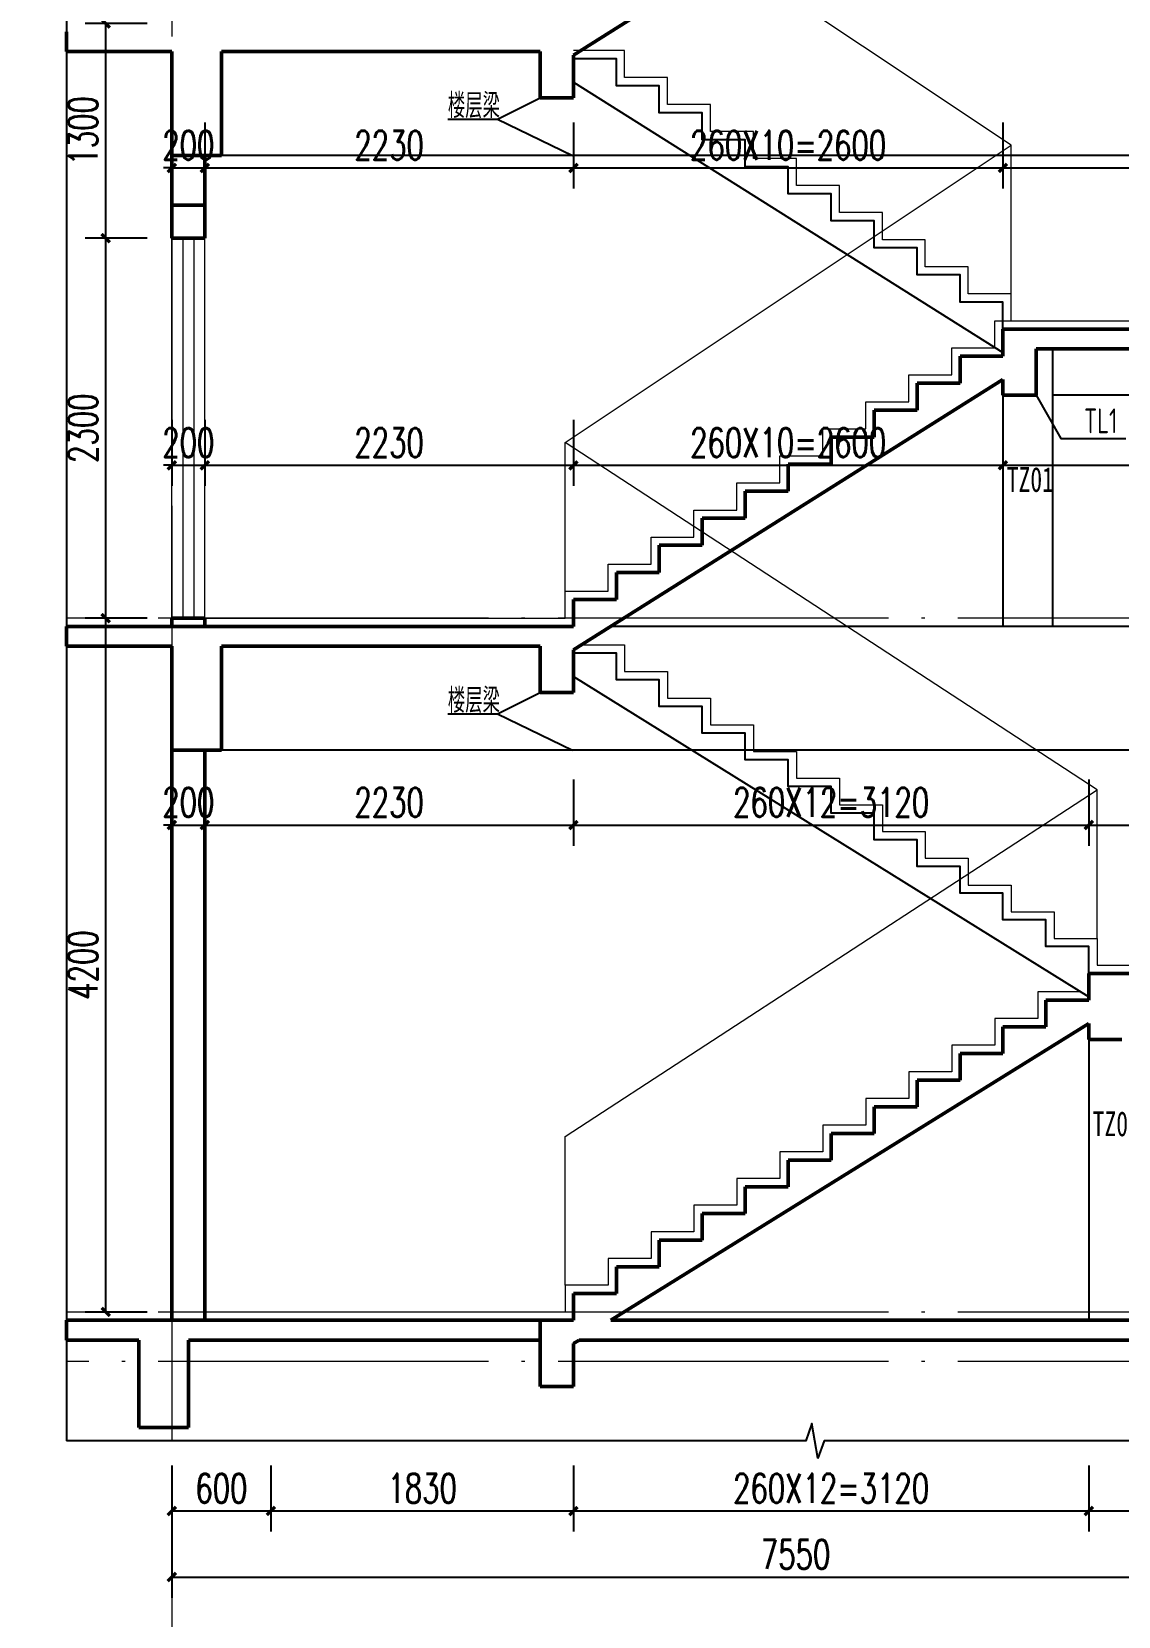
# Model space of a CAD drawing. Extents: x 3968514 to 5230306, y -516551 to -228246.
# Drawn here: x 5150523 to 5157099, y -487414 to -477822 of the extents above; entities that cross this region are included whole.
import ezdxf
from ezdxf.enums import TextEntityAlignment as Align

# ---------------------------------------------------------------- set-up
doc = ezdxf.new("R2010")
doc.units = 0
doc.header["$LTSCALE"] = 1000
doc.header["$MEASUREMENT"] = 0
doc.linetypes.add('DOTE', pattern=[2.42, 2, -0.2, 0.02, -0.2])
for name, color, linetype, lineweight in [('2-立面栏杆', 109, 'Continuous', 9), ('3-粉刷线', 71, 'Continuous', 13), ('AXIS', 3, 'Continuous', 15), ('DIM_ELEV', 3, 'Continuous', 15), ('DOTE', 1, 'DOTE', 9), ('PUB_DIM', 3, 'Continuous', 15), ('WALL', 140, 'Continuous', 50), ('WINDOW', 2, 'Continuous', 20)]:
    doc.layers.add(name, color=color, linetype=linetype, lineweight=lineweight)
for name, color, linetype in [('DIM_SYMB', 3, 'Continuous'), ('JG-墙柱', 6, 'Continuous'), ('JG-大样-文字', 3, 'Continuous'), ('S_E_STAIR', 4, 'Continuous'), ('STAIR', 2, 'Continuous')]:
    doc.layers.add(name, color=color, linetype=linetype)
doc.styles.add('DIM_FONT', font='SIMPLEX', dxfattribs={"width": 0.7, "bigfont": 'GBCBIG'})
doc.styles.add('TSSD', font='tssdeng.shx', dxfattribs={"bigfont": 'hztxt.shx'})
doc.styles.add('样式 1', font='')
doc.styles.get('样式 1').set_extended_font_data('FangSong_GB2312')
doc.dimstyles.new('_TCH_ARCH&&50', dxfattribs={"dimscale": 0.5, "dimtxt": 350, "dimasz": 100, "dimexe": 250, "dimexo": 300, "dimgap": 100, "dimtad": 1, "dimdec": 0, "dimzin": 0, "dimdsep": 46, "dimtxsty": 'DIM_FONT', "dimblk": 'ARCHTICK', "dimcen": 0.09, "dimclrt": 7, "dimazin": 2, "dimtfac": 1, "dimtdec": 0, "dimtix": 1, "dimtmove": 2, "dimatfit": 3, "dimfxl": 1, "dimtolj": 1, "dimtzin": 0, "dimarcsym": 0})

# ---------------------------------------------------------------- blocks, each defined once
blk = doc.blocks.new('$TCHSYS$WIN2D')
for p, q in [((-0.5, 0.5), (0.5, 0.5)), ((-0.5, 0.5), (-0.5, -0.5)), ((0.5, 0.5), (0.5, -0.5)), ((0.5, 0.1667), (-0.5, 0.1667)), ((0.5, -0.1667), (-0.5, -0.1667)), ((-0.5, -0.5), (0.5, -0.5))]:
    blk.add_line(p, q)
blk = doc.blocks.new('_ArchTick')
at = {"color": 0, "linetype": 'ByBlock', "const_width": 0.4}
blk.add_lwpolyline([(-0.5, -0.5), (0.5, 0.5)], dxfattribs=at)
blk = doc.blocks.new('*D965')
at = {"layer": 'Defpoints', "color": 0, "transparency": 16777216}
for p in [(5150970.8, -481371.7), (5151370.8, -481371.7), (5151370.8, -485571.7)]:
    blk.add_point(p, dxfattribs=at)
at = {"layer": 'PUB_DIM', "color": 0, "lineweight": -2, "transparency": 16777216}
for p, q in [((5151220.8, -481371.7), (5150845.8, -481371.7)), ((5150970.8, -485571.7), (5150970.8, -481371.7)), ((5151220.8, -485571.7), (5150845.8, -485571.7))]:
    blk.add_line(p, q, dxfattribs=at)
at = {"layer": 'PUB_DIM', "color": 0, "lineweight": -2, "transparency": 16777216, "xscale": 50, "yscale": 50, "zscale": 50}
for p, rotation in [((5150970.8, -481371.7), 90), ((5150970.8, -485571.7), 270)]:
    blk.add_blockref('_ArchTick', p, dxfattribs=dict(at, rotation=rotation))
at = {"layer": 'PUB_DIM', "color": 7, "transparency": 16777216, "insert": (5150833.3, -483471.7), "char_height": 175, "attachment_point": 5, "rotation": 90, "style": 'DIM_FONT'}
blk.add_mtext('\\A1;4200', dxfattribs=at)
blk = doc.blocks.new('*D966')
at = {"layer": 'Defpoints', "color": 0, "transparency": 16777216}
for p in [(5150970.8, -479071.7), (5151370.8, -479071.7), (5151370.8, -481371.7)]:
    blk.add_point(p, dxfattribs=at)
at = {"layer": 'PUB_DIM', "color": 0, "lineweight": -2, "transparency": 16777216}
for p, q in [((5151220.8, -479071.7), (5150845.8, -479071.7)), ((5150970.8, -481371.7), (5150970.8, -479071.7)), ((5151220.8, -481371.7), (5150845.8, -481371.7))]:
    blk.add_line(p, q, dxfattribs=at)
at = {"layer": 'PUB_DIM', "color": 0, "lineweight": -2, "transparency": 16777216, "xscale": 50, "yscale": 50, "zscale": 50}
for p, rotation in [((5150970.8, -479071.7), 90), ((5150970.8, -481371.7), 270)]:
    blk.add_blockref('_ArchTick', p, dxfattribs=dict(at, rotation=rotation))
at = {"layer": 'PUB_DIM', "color": 7, "transparency": 16777216, "insert": (5150833.3, -480221.7), "char_height": 175, "attachment_point": 5, "rotation": 90, "style": 'DIM_FONT'}
blk.add_mtext('\\A1;2300', dxfattribs=at)
blk = doc.blocks.new('*D967')
at = {"layer": 'Defpoints', "color": 0, "transparency": 16777216}
for p in [(5150970.8, -477771.7), (5151370.8, -477771.7), (5151370.8, -479071.7)]:
    blk.add_point(p, dxfattribs=at)
at = {"layer": 'PUB_DIM', "color": 0, "lineweight": -2, "transparency": 16777216}
for p, q in [((5151220.8, -477771.7), (5150845.8, -477771.7)), ((5150970.8, -479071.7), (5150970.8, -477771.7)), ((5151220.8, -479071.7), (5150845.8, -479071.7))]:
    blk.add_line(p, q, dxfattribs=at)
at = {"layer": 'PUB_DIM', "color": 0, "lineweight": -2, "transparency": 16777216, "xscale": 50, "yscale": 50, "zscale": 50}
for p, rotation in [((5150970.8, -477771.7), 90), ((5150970.8, -479071.7), 270)]:
    blk.add_blockref('_ArchTick', p, dxfattribs=dict(at, rotation=rotation))
at = {"layer": 'PUB_DIM', "color": 7, "transparency": 16777216, "insert": (5150833.3, -478421.7), "char_height": 175, "attachment_point": 5, "rotation": 90, "style": 'DIM_FONT'}
blk.add_mtext('\\A1;1300', dxfattribs=at)
blk = doc.blocks.new('*D1014')
at = {"layer": 'Defpoints', "color": 0, "transparency": 16777216}
for p in [(5156401, -478221.6), (5158720.9, -478221.6), (5158720.9, -478646.6)]:
    blk.add_point(p, dxfattribs=at)
at = {"layer": 'PUB_DIM', "color": 0, "lineweight": -2, "transparency": 16777216}
for p, q in [((5156401, -478371.6), (5156401, -478771.6)), ((5158720.9, -478371.6), (5158720.9, -478771.6)), ((5156401, -478646.6), (5158720.9, -478646.6))]:
    blk.add_line(p, q, dxfattribs=at)
at = {"layer": 'PUB_DIM', "color": 0, "lineweight": -2, "transparency": 16777216, "xscale": 50, "yscale": 50, "zscale": 50, "rotation": 180}
blk.add_blockref('_ArchTick', (5156401, -478646.6), dxfattribs=at)
at = {"layer": 'PUB_DIM', "color": 0, "lineweight": -2, "transparency": 16777216, "xscale": 50, "yscale": 50, "zscale": 50}
blk.add_blockref('_ArchTick', (5158720.9, -478646.6), dxfattribs=at)
at = {"layer": 'PUB_DIM', "color": 7, "transparency": 16777216, "insert": (5157560.9, -478509.1), "char_height": 175, "attachment_point": 5, "style": 'DIM_FONT'}
blk.add_mtext('\\A1;2320', dxfattribs=at)
blk = doc.blocks.new('*D1015')
at = {"layer": 'Defpoints', "color": 0, "transparency": 16777216}
for p in [(5153801, -478221.6), (5156401, -478221.6), (5156401, -478646.6)]:
    blk.add_point(p, dxfattribs=at)
at = {"layer": 'PUB_DIM', "color": 0, "lineweight": -2, "transparency": 16777216}
for p, q in [((5153801, -478371.6), (5153801, -478771.6)), ((5156401, -478371.6), (5156401, -478771.6)), ((5153801, -478646.6), (5156401, -478646.6))]:
    blk.add_line(p, q, dxfattribs=at)
at = {"layer": 'PUB_DIM', "color": 0, "lineweight": -2, "transparency": 16777216, "xscale": 50, "yscale": 50, "zscale": 50, "rotation": 180}
blk.add_blockref('_ArchTick', (5153801, -478646.6), dxfattribs=at)
at = {"layer": 'PUB_DIM', "color": 0, "lineweight": -2, "transparency": 16777216, "xscale": 50, "yscale": 50, "zscale": 50}
blk.add_blockref('_ArchTick', (5156401, -478646.6), dxfattribs=at)
at = {"layer": 'PUB_DIM', "color": 7, "transparency": 16777216, "insert": (5155101, -478509.1), "char_height": 175, "attachment_point": 5, "style": 'DIM_FONT'}
blk.add_mtext('\\A1;260X10=2600', dxfattribs=at)
blk = doc.blocks.new('*D1016')
at = {"layer": 'Defpoints', "color": 0, "transparency": 16777216}
for p in [(5151570.8, -478221.6), (5153801, -478221.6), (5153801, -478646.6)]:
    blk.add_point(p, dxfattribs=at)
at = {"layer": 'PUB_DIM', "color": 0, "lineweight": -2, "transparency": 16777216}
for p, q in [((5151570.8, -478371.6), (5151570.8, -478771.6)), ((5153801, -478371.6), (5153801, -478771.6)), ((5151570.8, -478646.6), (5153801, -478646.6))]:
    blk.add_line(p, q, dxfattribs=at)
at = {"layer": 'PUB_DIM', "color": 0, "lineweight": -2, "transparency": 16777216, "xscale": 50, "yscale": 50, "zscale": 50, "rotation": 180}
blk.add_blockref('_ArchTick', (5151570.8, -478646.6), dxfattribs=at)
at = {"layer": 'PUB_DIM', "color": 0, "lineweight": -2, "transparency": 16777216, "xscale": 50, "yscale": 50, "zscale": 50}
blk.add_blockref('_ArchTick', (5153801, -478646.6), dxfattribs=at)
at = {"layer": 'PUB_DIM', "color": 7, "transparency": 16777216, "insert": (5152685.9, -478509.1), "char_height": 175, "attachment_point": 5, "style": 'DIM_FONT'}
blk.add_mtext('\\A1;2230', dxfattribs=at)
blk = doc.blocks.new('*D1017')
at = {"layer": 'Defpoints', "color": 0, "transparency": 16777216}
for p in [(5151370.8, -478221.6), (5151570.8, -478221.6), (5151570.8, -478646.6)]:
    blk.add_point(p, dxfattribs=at)
at = {"layer": 'PUB_DIM', "color": 0, "lineweight": -2, "transparency": 16777216}
for p, q in [((5151370.8, -478371.6), (5151370.8, -478771.6)), ((5151570.8, -478371.6), (5151570.8, -478771.6)), ((5151370.8, -478646.6), (5151320.8, -478646.6)), ((5151370.8, -478646.6), (5151570.8, -478646.6)), ((5151570.8, -478646.6), (5151620.8, -478646.6))]:
    blk.add_line(p, q, dxfattribs=at)
at = {"layer": 'PUB_DIM', "color": 0, "lineweight": -2, "transparency": 16777216, "xscale": 50, "yscale": 50, "zscale": 50}
blk.add_blockref('_ArchTick', (5151370.8, -478646.6), dxfattribs=at)
at = {"layer": 'PUB_DIM', "color": 0, "lineweight": -2, "transparency": 16777216, "xscale": 50, "yscale": 50, "zscale": 50, "rotation": 180}
blk.add_blockref('_ArchTick', (5151570.8, -478646.6), dxfattribs=at)
at = {"layer": 'PUB_DIM', "color": 7, "transparency": 16777216, "insert": (5151470.8, -478509.1), "char_height": 175, "attachment_point": 5, "style": 'DIM_FONT'}
blk.add_mtext('\\A1;200', dxfattribs=at)
blk = doc.blocks.new('*D1019')
at = {"layer": 'Defpoints', "color": 0, "transparency": 16777216}
for p in [(5156401, -480021.6), (5158720.9, -480021.6), (5158720.9, -480446.6)]:
    blk.add_point(p, dxfattribs=at)
at = {"layer": 'PUB_DIM', "color": 0, "lineweight": -2, "transparency": 16777216}
for p, q in [((5156401, -480171.6), (5156401, -480571.6)), ((5158720.9, -480171.6), (5158720.9, -480571.6)), ((5156401, -480446.6), (5158720.9, -480446.6))]:
    blk.add_line(p, q, dxfattribs=at)
at = {"layer": 'PUB_DIM', "color": 0, "lineweight": -2, "transparency": 16777216, "xscale": 50, "yscale": 50, "zscale": 50, "rotation": 180}
blk.add_blockref('_ArchTick', (5156401, -480446.6), dxfattribs=at)
at = {"layer": 'PUB_DIM', "color": 0, "lineweight": -2, "transparency": 16777216, "xscale": 50, "yscale": 50, "zscale": 50}
blk.add_blockref('_ArchTick', (5158720.9, -480446.6), dxfattribs=at)
at = {"layer": 'PUB_DIM', "color": 7, "transparency": 16777216, "insert": (5157561, -480309.1), "char_height": 175, "attachment_point": 5, "style": 'DIM_FONT'}
blk.add_mtext('\\A1;2320', dxfattribs=at)
blk = doc.blocks.new('*D1020')
at = {"layer": 'Defpoints', "color": 0, "transparency": 16777216}
for p in [(5153801, -480021.6), (5156401, -480021.6), (5156401, -480446.6)]:
    blk.add_point(p, dxfattribs=at)
at = {"layer": 'PUB_DIM', "color": 0, "lineweight": -2, "transparency": 16777216}
for p, q in [((5153801, -480171.6), (5153801, -480571.6)), ((5156401, -480171.6), (5156401, -480571.6)), ((5153801, -480446.6), (5156401, -480446.6))]:
    blk.add_line(p, q, dxfattribs=at)
at = {"layer": 'PUB_DIM', "color": 0, "lineweight": -2, "transparency": 16777216, "xscale": 50, "yscale": 50, "zscale": 50, "rotation": 180}
blk.add_blockref('_ArchTick', (5153801, -480446.6), dxfattribs=at)
at = {"layer": 'PUB_DIM', "color": 0, "lineweight": -2, "transparency": 16777216, "xscale": 50, "yscale": 50, "zscale": 50}
blk.add_blockref('_ArchTick', (5156401, -480446.6), dxfattribs=at)
at = {"layer": 'PUB_DIM', "color": 7, "transparency": 16777216, "insert": (5155101, -480309.1), "char_height": 175, "attachment_point": 5, "style": 'DIM_FONT'}
blk.add_mtext('\\A1;260X10=2600', dxfattribs=at)
blk = doc.blocks.new('*D1021')
at = {"layer": 'Defpoints', "color": 0, "transparency": 16777216}
for p in [(5151570.8, -480021.6), (5153801, -480021.6), (5153801, -480446.6)]:
    blk.add_point(p, dxfattribs=at)
at = {"layer": 'PUB_DIM', "color": 0, "lineweight": -2, "transparency": 16777216}
for p, q in [((5151570.8, -480171.6), (5151570.8, -480571.6)), ((5153801, -480171.6), (5153801, -480571.6)), ((5151570.8, -480446.6), (5153801, -480446.6))]:
    blk.add_line(p, q, dxfattribs=at)
at = {"layer": 'PUB_DIM', "color": 0, "lineweight": -2, "transparency": 16777216, "xscale": 50, "yscale": 50, "zscale": 50, "rotation": 180}
blk.add_blockref('_ArchTick', (5151570.8, -480446.6), dxfattribs=at)
at = {"layer": 'PUB_DIM', "color": 0, "lineweight": -2, "transparency": 16777216, "xscale": 50, "yscale": 50, "zscale": 50}
blk.add_blockref('_ArchTick', (5153801, -480446.6), dxfattribs=at)
at = {"layer": 'PUB_DIM', "color": 7, "transparency": 16777216, "insert": (5152685.9, -480309.1), "char_height": 175, "attachment_point": 5, "style": 'DIM_FONT'}
blk.add_mtext('\\A1;2230', dxfattribs=at)
blk = doc.blocks.new('*D1022')
at = {"layer": 'Defpoints', "color": 0, "transparency": 16777216}
for p in [(5151370.8, -480021.6), (5151570.8, -480021.6), (5151570.8, -480446.6)]:
    blk.add_point(p, dxfattribs=at)
at = {"layer": 'PUB_DIM', "color": 0, "lineweight": -2, "transparency": 16777216}
for p, q in [((5151370.8, -480171.6), (5151370.8, -480571.6)), ((5151570.8, -480171.6), (5151570.8, -480571.6)), ((5151370.8, -480446.6), (5151320.8, -480446.6)), ((5151370.8, -480446.6), (5151570.8, -480446.6)), ((5151570.8, -480446.6), (5151620.8, -480446.6))]:
    blk.add_line(p, q, dxfattribs=at)
at = {"layer": 'PUB_DIM', "color": 0, "lineweight": -2, "transparency": 16777216, "xscale": 50, "yscale": 50, "zscale": 50}
blk.add_blockref('_ArchTick', (5151370.8, -480446.6), dxfattribs=at)
at = {"layer": 'PUB_DIM', "color": 0, "lineweight": -2, "transparency": 16777216, "xscale": 50, "yscale": 50, "zscale": 50, "rotation": 180}
blk.add_blockref('_ArchTick', (5151570.8, -480446.6), dxfattribs=at)
at = {"layer": 'PUB_DIM', "color": 7, "transparency": 16777216, "insert": (5151470.8, -480309.1), "char_height": 175, "attachment_point": 5, "style": 'DIM_FONT'}
blk.add_mtext('\\A1;200', dxfattribs=at)
blk = doc.blocks.new('*D1024')
at = {"layer": 'Defpoints', "color": 0, "transparency": 16777216}
for p in [(5156921, -482199.1), (5158720.9, -482199.1), (5158720.9, -482624.1)]:
    blk.add_point(p, dxfattribs=at)
at = {"layer": 'PUB_DIM', "color": 0, "lineweight": -2, "transparency": 16777216}
for p, q in [((5156921, -482349.1), (5156921, -482749.1)), ((5158720.9, -482349.1), (5158720.9, -482749.1)), ((5156921, -482624.1), (5158720.9, -482624.1))]:
    blk.add_line(p, q, dxfattribs=at)
at = {"layer": 'PUB_DIM', "color": 0, "lineweight": -2, "transparency": 16777216, "xscale": 50, "yscale": 50, "zscale": 50, "rotation": 180}
blk.add_blockref('_ArchTick', (5156921, -482624.1), dxfattribs=at)
at = {"layer": 'PUB_DIM', "color": 0, "lineweight": -2, "transparency": 16777216, "xscale": 50, "yscale": 50, "zscale": 50}
blk.add_blockref('_ArchTick', (5158720.9, -482624.1), dxfattribs=at)
at = {"layer": 'PUB_DIM', "color": 7, "transparency": 16777216, "insert": (5157821, -482486.6), "char_height": 175, "attachment_point": 5, "style": 'DIM_FONT'}
blk.add_mtext('\\A1;1800', dxfattribs=at)
blk = doc.blocks.new('*D1025')
at = {"layer": 'Defpoints', "color": 0, "transparency": 16777216}
for p in [(5153801, -482199.1), (5156921, -482199.1), (5156921, -482624.1)]:
    blk.add_point(p, dxfattribs=at)
at = {"layer": 'PUB_DIM', "color": 0, "lineweight": -2, "transparency": 16777216}
for p, q in [((5153801, -482349.1), (5153801, -482749.1)), ((5156921, -482349.1), (5156921, -482749.1)), ((5153801, -482624.1), (5156921, -482624.1))]:
    blk.add_line(p, q, dxfattribs=at)
at = {"layer": 'PUB_DIM', "color": 0, "lineweight": -2, "transparency": 16777216, "xscale": 50, "yscale": 50, "zscale": 50, "rotation": 180}
blk.add_blockref('_ArchTick', (5153801, -482624.1), dxfattribs=at)
at = {"layer": 'PUB_DIM', "color": 0, "lineweight": -2, "transparency": 16777216, "xscale": 50, "yscale": 50, "zscale": 50}
blk.add_blockref('_ArchTick', (5156921, -482624.1), dxfattribs=at)
at = {"layer": 'PUB_DIM', "color": 7, "transparency": 16777216, "insert": (5155361, -482486.6), "char_height": 175, "attachment_point": 5, "style": 'DIM_FONT'}
blk.add_mtext('\\A1;260X12=3120', dxfattribs=at)
blk = doc.blocks.new('*D1026')
at = {"layer": 'Defpoints', "color": 0, "transparency": 16777216}
for p in [(5151570.8, -482199.1), (5153801, -482199.1), (5153801, -482624.1)]:
    blk.add_point(p, dxfattribs=at)
at = {"layer": 'PUB_DIM', "color": 0, "lineweight": -2, "transparency": 16777216}
for p, q in [((5151570.8, -482349.1), (5151570.8, -482749.1)), ((5153801, -482349.1), (5153801, -482749.1)), ((5151570.8, -482624.1), (5153801, -482624.1))]:
    blk.add_line(p, q, dxfattribs=at)
at = {"layer": 'PUB_DIM', "color": 0, "lineweight": -2, "transparency": 16777216, "xscale": 50, "yscale": 50, "zscale": 50, "rotation": 180}
blk.add_blockref('_ArchTick', (5151570.8, -482624.1), dxfattribs=at)
at = {"layer": 'PUB_DIM', "color": 0, "lineweight": -2, "transparency": 16777216, "xscale": 50, "yscale": 50, "zscale": 50}
blk.add_blockref('_ArchTick', (5153801, -482624.1), dxfattribs=at)
at = {"layer": 'PUB_DIM', "color": 7, "transparency": 16777216, "insert": (5152685.9, -482486.6), "char_height": 175, "attachment_point": 5, "style": 'DIM_FONT'}
blk.add_mtext('\\A1;2230', dxfattribs=at)
blk = doc.blocks.new('*D1027')
at = {"layer": 'Defpoints', "color": 0, "transparency": 16777216}
for p in [(5151370.8, -482199.1), (5151570.8, -482199.1), (5151570.8, -482624.1)]:
    blk.add_point(p, dxfattribs=at)
at = {"layer": 'PUB_DIM', "color": 0, "lineweight": -2, "transparency": 16777216}
for p, q in [((5151370.8, -482349.1), (5151370.8, -482749.1)), ((5151570.8, -482349.1), (5151570.8, -482749.1)), ((5151370.8, -482624.1), (5151320.8, -482624.1)), ((5151370.8, -482624.1), (5151570.8, -482624.1)), ((5151570.8, -482624.1), (5151620.8, -482624.1))]:
    blk.add_line(p, q, dxfattribs=at)
at = {"layer": 'PUB_DIM', "color": 0, "lineweight": -2, "transparency": 16777216, "xscale": 50, "yscale": 50, "zscale": 50}
blk.add_blockref('_ArchTick', (5151370.8, -482624.1), dxfattribs=at)
at = {"layer": 'PUB_DIM', "color": 0, "lineweight": -2, "transparency": 16777216, "xscale": 50, "yscale": 50, "zscale": 50, "rotation": 180}
blk.add_blockref('_ArchTick', (5151570.8, -482624.1), dxfattribs=at)
at = {"layer": 'PUB_DIM', "color": 7, "transparency": 16777216, "insert": (5151470.8, -482486.6), "char_height": 175, "attachment_point": 5, "style": 'DIM_FONT'}
blk.add_mtext('\\A1;200', dxfattribs=at)
blk = doc.blocks.new('*D1028')
at = {"layer": 'Defpoints', "color": 0, "transparency": 16777216}
for p in [(5151370.8, -486351.2), (5158920.9, -486351.2), (5158920.9, -487176.2)]:
    blk.add_point(p, dxfattribs=at)
at = {"layer": 'PUB_DIM', "color": 0, "lineweight": -2, "transparency": 16777216}
for p, q in [((5151370.8, -486501.2), (5151370.8, -487301.2)), ((5158920.9, -486501.2), (5158920.9, -487301.2)), ((5151370.8, -487176.2), (5158920.9, -487176.2))]:
    blk.add_line(p, q, dxfattribs=at)
at = {"layer": 'PUB_DIM', "color": 0, "lineweight": -2, "transparency": 16777216, "xscale": 50, "yscale": 50, "zscale": 50, "rotation": 180}
blk.add_blockref('_ArchTick', (5151370.8, -487176.2), dxfattribs=at)
at = {"layer": 'PUB_DIM', "color": 0, "lineweight": -2, "transparency": 16777216, "xscale": 50, "yscale": 50, "zscale": 50}
blk.add_blockref('_ArchTick', (5158920.9, -487176.2), dxfattribs=at)
at = {"layer": 'PUB_DIM', "color": 7, "transparency": 16777216, "insert": (5155145.9, -487038.7), "char_height": 175, "attachment_point": 5, "style": 'DIM_FONT'}
blk.add_mtext('\\A1;7550', dxfattribs=at)
blk = doc.blocks.new('*D1030')
at = {"layer": 'Defpoints', "color": 0, "transparency": 16777216}
for p in [(5156921, -486351.2), (5158720.9, -486351.2), (5158720.9, -486776.2)]:
    blk.add_point(p, dxfattribs=at)
at = {"layer": 'PUB_DIM', "color": 0, "lineweight": -2, "transparency": 16777216}
for p, q in [((5156921, -486501.2), (5156921, -486901.2)), ((5158720.9, -486501.2), (5158720.9, -486901.2)), ((5156921, -486776.2), (5158720.9, -486776.2))]:
    blk.add_line(p, q, dxfattribs=at)
at = {"layer": 'PUB_DIM', "color": 0, "lineweight": -2, "transparency": 16777216, "xscale": 50, "yscale": 50, "zscale": 50, "rotation": 180}
blk.add_blockref('_ArchTick', (5156921, -486776.2), dxfattribs=at)
at = {"layer": 'PUB_DIM', "color": 0, "lineweight": -2, "transparency": 16777216, "xscale": 50, "yscale": 50, "zscale": 50}
blk.add_blockref('_ArchTick', (5158720.9, -486776.2), dxfattribs=at)
at = {"layer": 'PUB_DIM', "color": 7, "transparency": 16777216, "insert": (5157821, -486638.7), "char_height": 175, "attachment_point": 5, "style": 'DIM_FONT'}
blk.add_mtext('\\A1;1800', dxfattribs=at)
blk = doc.blocks.new('*D1031')
at = {"layer": 'Defpoints', "color": 0, "transparency": 16777216}
for p in [(5153801, -486351.2), (5156921, -486351.2), (5156921, -486776.2)]:
    blk.add_point(p, dxfattribs=at)
at = {"layer": 'PUB_DIM', "color": 0, "lineweight": -2, "transparency": 16777216}
for p, q in [((5153801, -486501.2), (5153801, -486901.2)), ((5156921, -486501.2), (5156921, -486901.2)), ((5153801, -486776.2), (5156921, -486776.2))]:
    blk.add_line(p, q, dxfattribs=at)
at = {"layer": 'PUB_DIM', "color": 0, "lineweight": -2, "transparency": 16777216, "xscale": 50, "yscale": 50, "zscale": 50, "rotation": 180}
blk.add_blockref('_ArchTick', (5153801, -486776.2), dxfattribs=at)
at = {"layer": 'PUB_DIM', "color": 0, "lineweight": -2, "transparency": 16777216, "xscale": 50, "yscale": 50, "zscale": 50}
blk.add_blockref('_ArchTick', (5156921, -486776.2), dxfattribs=at)
at = {"layer": 'PUB_DIM', "color": 7, "transparency": 16777216, "insert": (5155361, -486638.7), "char_height": 175, "attachment_point": 5, "style": 'DIM_FONT'}
blk.add_mtext('\\A1;260X12=3120', dxfattribs=at)
blk = doc.blocks.new('*D1032')
at = {"layer": 'Defpoints', "color": 0, "transparency": 16777216}
for p in [(5151970.9, -486351.2), (5153801, -486351.2), (5153801, -486776.2)]:
    blk.add_point(p, dxfattribs=at)
at = {"layer": 'PUB_DIM', "color": 0, "lineweight": -2, "transparency": 16777216}
for p, q in [((5151970.9, -486501.2), (5151970.9, -486901.2)), ((5153801, -486501.2), (5153801, -486901.2)), ((5151970.9, -486776.2), (5153801, -486776.2))]:
    blk.add_line(p, q, dxfattribs=at)
at = {"layer": 'PUB_DIM', "color": 0, "lineweight": -2, "transparency": 16777216, "xscale": 50, "yscale": 50, "zscale": 50, "rotation": 180}
blk.add_blockref('_ArchTick', (5151970.9, -486776.2), dxfattribs=at)
at = {"layer": 'PUB_DIM', "color": 0, "lineweight": -2, "transparency": 16777216, "xscale": 50, "yscale": 50, "zscale": 50}
blk.add_blockref('_ArchTick', (5153801, -486776.2), dxfattribs=at)
at = {"layer": 'PUB_DIM', "color": 7, "transparency": 16777216, "insert": (5152886, -486638.7), "char_height": 175, "attachment_point": 5, "style": 'DIM_FONT'}
blk.add_mtext('\\A1;1830', dxfattribs=at)
blk = doc.blocks.new('*D1033')
at = {"layer": 'Defpoints', "color": 0, "transparency": 16777216}
for p in [(5151370.8, -486351.2), (5151970.9, -486351.2), (5151970.9, -486776.2)]:
    blk.add_point(p, dxfattribs=at)
at = {"layer": 'PUB_DIM', "color": 0, "lineweight": -2, "transparency": 16777216}
for p, q in [((5151370.8, -486501.2), (5151370.8, -486901.2)), ((5151970.9, -486501.2), (5151970.9, -486901.2)), ((5151370.8, -486776.2), (5151970.9, -486776.2))]:
    blk.add_line(p, q, dxfattribs=at)
at = {"layer": 'PUB_DIM', "color": 0, "lineweight": -2, "transparency": 16777216, "xscale": 50, "yscale": 50, "zscale": 50, "rotation": 180}
blk.add_blockref('_ArchTick', (5151370.8, -486776.2), dxfattribs=at)
at = {"layer": 'PUB_DIM', "color": 0, "lineweight": -2, "transparency": 16777216, "xscale": 50, "yscale": 50, "zscale": 50}
blk.add_blockref('_ArchTick', (5151970.9, -486776.2), dxfattribs=at)
at = {"layer": 'PUB_DIM', "color": 7, "transparency": 16777216, "insert": (5151670.9, -486638.7), "char_height": 175, "attachment_point": 5, "style": 'DIM_FONT'}
blk.add_mtext('\\A1;600', dxfattribs=at)

msp = doc.modelspace()

# ---------------------------------------------------------------- linework, layer by layer
at = {"layer": '2-立面栏杆'}
for points in [[(5153750.97876, -484510.14056), (5156970.97876, -482410.12056), (5153750.97876, -480308.00056), (5156450.97876, -478507.96056), (5153750.97876, -476708.00056), (5156450.97876, -474907.96056), (5153750.97876, -473115.91056), (5156970.97876, -471090.90056), (5153735.97876, -469227.64144)], [(5156450.97876, -479407.96056), (5156450.97876, -478507.96056)], [(5153750.97876, -481208.00056), (5153750.97876, -480308.00056)], [(5156970.97876, -483310.12056), (5156970.97876, -482410.12056)], [(5153750.97876, -485410.14056), (5153750.97876, -484510.14056)]]:
    msp.add_lwpolyline(points, dxfattribs=at)
at = {"layer": '3-粉刷线'}
for points in [[(5156450.97876, -479571.60056), (5156450.97876, -479407.96056), (5156190.97876, -479407.96056), (5156190.97876, -479244.32056), (5155930.97876, -479244.32056), (5155930.97876, -479080.68056), (5155670.97876, -479080.68056), (5155670.97876, -478917.04056), (5155410.97876, -478917.04056), (5155410.97876, -478753.40056), (5155150.97876, -478753.40056), (5155150.97876, -478589.76056), (5154890.97876, -478589.76056), (5154890.97876, -478426.12056), (5154630.97876, -478426.12056), (5154630.97876, -478262.48056), (5154370.97876, -478262.48056), (5154370.97876, -478098.84056), (5154110.97876, -478098.84056), (5154110.97876, -477935.20056), (5153800.97876, -477935.20056)], [(5151570.86534, -481371.64438), (5153750.97876, -481371.64056), (5153750.97876, -481208.00056), (5154010.97876, -481208.00056), (5154010.97876, -481044.36056), (5154270.97876, -481044.36056), (5154270.97876, -480880.72056), (5154530.97876, -480880.72056), (5154530.97876, -480717.08056), (5154790.97876, -480717.08056), (5154790.97876, -480553.44056), (5155050.97876, -480553.44056), (5155050.97876, -480389.80056), (5155310.97876, -480389.80056), (5155310.97876, -480226.16056), (5155570.97876, -480226.16056), (5155570.97876, -480062.52056), (5155830.97876, -480062.52056), (5155830.97876, -479898.88056), (5156090.97876, -479898.88056), (5156090.97876, -479735.24056), (5156350.97876, -479735.24056), (5156350.97876, -479571.60056), (5158600.85676, -479571.60056)], [(5153849.04043, -481533.18056), (5154110.97876, -481533.18056), (5154110.97876, -481694.72056), (5154370.97876, -481694.72056), (5154370.97876, -481856.26056), (5154630.97876, -481856.26056), (5154630.97876, -482017.80056), (5154890.97876, -482017.80056), (5154890.97876, -482179.34056), (5155150.97876, -482179.34056), (5155150.97876, -482340.88056), (5155410.97876, -482340.88056), (5155410.97876, -482502.42056), (5155670.97876, -482502.42056), (5155670.97876, -482663.96056), (5155930.97876, -482663.96056), (5155930.97876, -482825.50056), (5156190.97876, -482825.50056), (5156190.97876, -482987.04056), (5156450.97876, -482987.04056), (5156450.97876, -483148.58056), (5156710.97876, -483148.58056), (5156710.97876, -483310.12056), (5156970.97876, -483310.12056), (5156970.97876, -483471.66056), (5158600.91776, -483471.66056)], [(5156872.91708, -483633.20056), (5156610.97876, -483633.20056), (5156610.97876, -483794.74056), (5156350.97876, -483794.74056), (5156350.97876, -483956.28056), (5156090.97876, -483956.28056), (5156090.97876, -484117.82056), (5155830.97876, -484117.82056), (5155830.97876, -484279.36056), (5155570.97876, -484279.36056), (5155570.97876, -484440.90056), (5155310.97876, -484440.90056), (5155310.97876, -484602.44056), (5155050.97876, -484602.44056), (5155050.97876, -484763.98056), (5154790.97876, -484763.98056), (5154790.97876, -484925.52056), (5154530.97876, -484925.52056), (5154530.97876, -485087.06056), (5154270.97876, -485087.06056), (5154270.97876, -485248.60056), (5154010.97876, -485248.60056), (5154010.97876, -485410.14056), (5153750.97876, -485410.14056), (5153750.97876, -485571.68056), (5151570.86677, -485571.68438)]]:
    msp.add_lwpolyline(points, dxfattribs=at)
at = {"layer": 'AXIS'}
msp.add_line((5151370.81197, -486501.18151), (5151370.81197, -487526.18151), dxfattribs=at)
at = {"layer": 'DIM_ELEV'}
msp.add_line((5156918.94826, -479571.60056), (5157418.94826, -479571.60056), dxfattribs=at)
at = {"layer": 'DIM_SYMB'}
for points in [[(5150732.81197, -468533.18151), (5150732.81197, -477329.68151), (5150942.81197, -477406.11526), (5150522.81197, -477480.17259), (5150732.81197, -477554.68151), (5150732.81197, -486351.18151)], [(5159793.9657, -486351.18151), (5155319.63883, -486351.18151), (5155281.42196, -486456.18151), (5155244.39329, -486246.18151), (5155207.13883, -486351.18151), (5150732.81197, -486351.18151)]]:
    msp.add_lwpolyline(points, dxfattribs=at)
at = {"layer": 'DOTE', "color": 1}
for p, q in [((5151370.81197, -466171.68438), (5151370.81197, -486351.18151)), ((5160547.96276, -481371.68438), (5150732.81197, -481371.68438)), ((5160547.96276, -485571.68438), (5150732.81197, -485571.68438)), ((5160547.96276, -485871.68438), (5150732.81197, -485871.68438))]:
    msp.add_line(p, q, dxfattribs=at)
at = {"layer": 'JG-墙柱'}
for points in [[(5156700.97876, -479741.60056), (5156700.97876, -481421.66806)], [(5156400.97876, -480021.60056), (5156400.97876, -481421.66522)], [(5158520.97876, -480021.60056), (5156700.97876, -480021.60056)], [(5156920.97876, -483921.66056), (5156920.97876, -485621.68695)]]:
    msp.add_lwpolyline(points, dxfattribs=at)
at = {"layer": 'JG-大样-文字'}
for points in [[(5153342.80115, -478350.32273), (5153600.97876, -478221.64056)], [(5153040.97879, -478350.32273), (5153342.80115, -478350.32273)], [(5153342.80115, -478350.32273), (5153794.83528, -478571.68439)], [(5156600.97876, -480021.60056), (5156750.48694, -480284.31713), (5157143.98694, -480284.31713)], [(5153342.80117, -481950.32272), (5153600.97878, -481821.64055)], [(5153040.97881, -481950.32272), (5153342.80117, -481950.32272)], [(5153342.80117, -481950.32272), (5153794.83531, -482171.68438)]]:
    msp.add_lwpolyline(points, dxfattribs=at)
at = {"layer": 'S_E_STAIR', "color": 2}
for points in [[(5158620.92155, -478571.68439), (5151670.86627, -478571.68439)], [(5158620.92157, -481421.68627), (5154026.25777, -481421.6427)], [(5158620.92157, -482171.68438), (5151670.86629, -482171.68438)]]:
    msp.add_lwpolyline(points, dxfattribs=at)
at = {"layer": 'STAIR'}
for p, q in [((5153800.97876, -478126.98984), (5156400.97876, -479763.38984)), ((5153800.97876, -481724.45595), (5156920.97876, -483662.93595))]:
    msp.add_line(p, q, dxfattribs=at)
for points in [[(5156400.97876, -479621.60056), (5156400.97876, -479457.96056), (5156140.97876, -479457.96056), (5156140.97876, -479294.32056), (5155880.97876, -479294.32056), (5155880.97876, -479130.68056), (5155620.97876, -479130.68056), (5155620.97876, -478967.04056), (5155360.97876, -478967.04056), (5155360.97876, -478803.40056), (5155100.97876, -478803.40056), (5155100.97876, -478639.76056), (5154840.97876, -478639.76056), (5154840.97876, -478476.12056), (5154580.97876, -478476.12056), (5154580.97876, -478312.48056), (5154320.97876, -478312.48056), (5154320.97876, -478148.84056), (5154060.97876, -478148.84056), (5154060.97876, -477985.20056), (5153800.97876, -477985.20056)], [(5156920.97876, -483521.66056), (5156920.97876, -483360.12056), (5156660.97876, -483360.12056), (5156660.97876, -483198.58056), (5156400.97876, -483198.58056), (5156400.97876, -483037.04056), (5156140.97876, -483037.04056), (5156140.97876, -482875.50056), (5155880.97876, -482875.50056), (5155880.97876, -482713.96056), (5155620.97876, -482713.96056), (5155620.97876, -482552.42056), (5155360.97876, -482552.42056), (5155360.97876, -482390.88056), (5155100.97876, -482390.88056), (5155100.97876, -482229.34056), (5154840.97876, -482229.34056), (5154840.97876, -482067.80056), (5154580.97876, -482067.80056), (5154580.97876, -481906.26056), (5154320.97876, -481906.26056), (5154320.97876, -481744.72056), (5154060.97876, -481744.72056), (5154060.97876, -481583.18056), (5153800.97876, -481583.18056)]]:
    msp.add_lwpolyline(points, dxfattribs=at)
at = {"layer": 'WALL'}
for p, q in [((5153800.97876, -477963.42984), (5156400.97876, -476327.02984)), ((5150732.81197, -477941.64056), (5150732.81197, -477821.64056)), ((5151370.86629, -477941.64056), (5150732.81197, -477941.64056)), ((5151370.86629, -477941.64056), (5151370.86629, -478571.68628)), ((5151670.86629, -478571.68628), (5151670.86629, -477941.64056)), ((5151670.86629, -477941.64056), (5153600.97876, -477941.64056)), ((5153600.97876, -477941.64056), (5153600.97876, -478221.64056)), ((5153800.97876, -478221.64056), (5153800.97876, -477963.42984)), ((5153600.97876, -478221.64056), (5153800.97876, -478221.64056)), ((5151370.81768, -478871.68441), (5151370.81197, -478571.68628)), ((5151370.86629, -478571.68628), (5151670.86629, -478571.68628)), ((5151570.81768, -478871.68441), (5151570.81197, -478571.68247)), ((5151570.8215, -478871.68441), (5151370.8215, -478871.68441)), ((5151370.8215, -478871.68441), (5151370.8215, -479071.68441)), ((5151570.8215, -479071.68441), (5151570.8215, -478871.68441)), ((5151370.8215, -479071.68441), (5151570.8215, -479071.68441)), ((5158720.92157, -479621.60056), (5156400.97876, -479621.60056)), ((5156400.97876, -479621.60056), (5156400.97876, -479785.24056)), ((5156400.97876, -479785.24056), (5156140.97876, -479785.24056)), ((5156140.97876, -479785.24056), (5156140.97876, -479948.88056)), ((5156600.97876, -480021.60056), (5156600.97876, -479741.60056)), ((5156600.97876, -479741.60056), (5158520.97876, -479741.60056)), ((5153800.97876, -481563.42984), (5156400.97876, -479927.02984)), ((5156140.97876, -479948.88056), (5155880.97876, -479948.88056)), ((5155880.97876, -479948.88056), (5155880.97876, -480112.52056)), ((5156400.97876, -479927.02984), (5156400.97876, -480021.60056)), ((5156400.97876, -480021.60056), (5156600.97876, -480021.60056)), ((5155880.97876, -480112.52056), (5155620.97876, -480112.52056)), ((5155620.97876, -480112.52056), (5155620.97876, -480276.16056)), ((5155620.97876, -480276.16056), (5155360.97876, -480276.16056)), ((5155360.97876, -480276.16056), (5155360.97876, -480439.80056)), ((5155360.97876, -480439.80056), (5155100.97876, -480439.80056)), ((5155100.97876, -480439.80056), (5155100.97876, -480603.44056)), ((5155100.97876, -480603.44056), (5154840.97876, -480603.44056)), ((5154840.97876, -480603.44056), (5154840.97876, -480767.08056)), ((5154840.97876, -480767.08056), (5154580.97876, -480767.08056)), ((5154580.97876, -480767.08056), (5154580.97876, -480930.72056)), ((5154580.97876, -480930.72056), (5154320.97876, -480930.72056)), ((5154320.97876, -480930.72056), (5154320.97876, -481094.36056)), ((5154320.97876, -481094.36056), (5154060.97876, -481094.36056)), ((5154060.97876, -481094.36056), (5154060.97876, -481258.00056)), ((5154060.97876, -481258.00056), (5153800.97876, -481258.00056)), ((5153800.97876, -481258.00056), (5153800.97876, -481421.64056)), ((5151370.81197, -481421.64056), (5150732.81197, -481421.64056)), ((5150732.81197, -481541.64056), (5150732.81197, -481421.64056)), ((5153800.97876, -481421.64056), (5151370.81197, -481421.64056)), ((5151570.86534, -481371.6806), (5151370.86534, -481371.68441)), ((5151370.86534, -481371.68441), (5151370.86629, -481421.64056)), ((5151570.86629, -481421.63675), (5151570.86534, -481371.6806)), ((5151370.81197, -481541.64056), (5150732.81197, -481541.64056)), ((5151370.81197, -481541.64056), (5151370.81197, -482171.68628)), ((5151670.86629, -482171.68628), (5151670.86629, -481541.64056)), ((5151670.86629, -481541.64056), (5153600.97876, -481541.64056)), ((5153600.97876, -481541.64056), (5153600.97876, -481821.64056)), ((5153800.97876, -481821.64056), (5153800.97876, -481563.42984)), ((5153600.97876, -481821.64056), (5153800.97876, -481821.64056)), ((5151370.86757, -485621.68056), (5151370.81197, -482171.68628)), ((5151370.81197, -482171.68628), (5151670.86629, -482171.68628)), ((5151570.86757, -485621.67734), (5151570.81197, -482171.68306)), ((5158720.92157, -483521.66056), (5156920.97876, -483521.66056)), ((5156920.97876, -483521.66056), (5156920.97876, -483683.20056)), ((5156920.97876, -483683.20056), (5156660.97876, -483683.20056)), ((5156660.97876, -483683.20056), (5156660.97876, -483844.74056)), ((5154028.33373, -485621.69856), (5156920.97876, -483824.47595)), ((5156660.97876, -483844.74056), (5156400.97876, -483844.74056)), ((5156400.97876, -483844.74056), (5156400.97876, -484006.28056)), ((5156920.97876, -483824.47595), (5156920.97876, -483921.66056)), ((5156400.97876, -484006.28056), (5156140.97876, -484006.28056)), ((5156140.97876, -484006.28056), (5156140.97876, -484167.82056)), ((5156920.97876, -483921.66056), (5157120.97876, -483921.66056)), ((5156140.97876, -484167.82056), (5155880.97876, -484167.82056)), ((5155880.97876, -484167.82056), (5155880.97876, -484329.36056)), ((5155880.97876, -484329.36056), (5155620.97876, -484329.36056)), ((5155620.97876, -484329.36056), (5155620.97876, -484490.90056)), ((5155620.97876, -484490.90056), (5155360.97876, -484490.90056)), ((5155360.97876, -484490.90056), (5155360.97876, -484652.44056)), ((5155360.97876, -484652.44056), (5155100.97876, -484652.44056)), ((5155100.97876, -484652.44056), (5155100.97876, -484813.98056)), ((5155100.97876, -484813.98056), (5154840.97876, -484813.98056)), ((5154840.97876, -484813.98056), (5154840.97876, -484975.52056)), ((5154840.97876, -484975.52056), (5154580.97876, -484975.52056)), ((5154580.97876, -484975.52056), (5154580.97876, -485137.06056)), ((5154580.97876, -485137.06056), (5154320.97876, -485137.06056)), ((5154320.97876, -485137.06056), (5154320.97876, -485298.60056)), ((5154320.97876, -485298.60056), (5154060.97876, -485298.60056)), ((5154060.97876, -485298.60056), (5154060.97876, -485460.14056)), ((5154060.97876, -485460.14056), (5153800.97876, -485460.14056)), ((5153800.97876, -485460.14056), (5153800.97876, -485621.68056)), ((5151170.86757, -485621.69772), (5150732.81129, -485621.7002)), ((5150732.81197, -485741.7002), (5150732.81129, -485621.7002)), ((5151470.97051, -485621.68056), (5151170.86757, -485621.68056)), ((5151170.86757, -485621.68056), (5151170.86757, -485621.69772)), ((5153600.92356, -485621.68056), (5151470.97051, -485621.69602)), ((5151470.97051, -485621.69602), (5151470.97051, -485621.68056)), ((5153600.92443, -485741.68056), (5153600.92356, -485621.68056)), ((5153800.97876, -485621.68056), (5153600.97876, -485621.68056)), ((5153600.97876, -485621.68056), (5153600.97876, -486021.63048)), ((5158720.92111, -485621.68056), (5154028.33373, -485621.69856)), ((5151170.86757, -485741.69772), (5150732.81197, -485741.7002)), ((5151170.86757, -485741.69772), (5151170.86757, -486271.72549)), ((5153600.92443, -485741.68056), (5151470.97051, -485741.69602)), ((5151470.97051, -486271.72549), (5151470.97051, -485741.69602)), ((5153800.97876, -485762.95595), (5153835.19152, -485741.6993)), ((5153800.97876, -486021.68056), (5153800.97876, -485762.95595)), ((5158720.92157, -485741.68056), (5153835.19152, -485741.6993)), ((5153600.97876, -486021.63048), (5153600.97876, -486021.68056)), ((5153600.97876, -486021.68056), (5153800.97876, -486021.68056)), ((5151170.86757, -486271.72549), (5151470.97051, -486271.72549))]:
    msp.add_line(p, q, dxfattribs=at)

# ---------------------------------------------------------------- block references
at = {"layer": 'WINDOW', "xscale": 2300, "yscale": 200, "zscale": 2300, "rotation": 90.00109216415893}
msp.add_blockref('$TCHSYS$WIN2D', (5151470.84342, -480221.6825), dxfattribs=at)

# ---------------------------------------------------------------- texts
at = {"layer": 'JG-墙柱', "color": 0, "style": '样式 1', "width": 0.7}
for p in [(5156423.63418, -480607.21651), (5156943.63418, -484507.27651)]:
    msp.add_text('TZ01', height=150, dxfattribs=at).set_placement(p)
at = {"layer": 'JG-大样-文字', "style": 'TSSD', "width": 0.7}
for p in [(5153041.35892, -478345.05613), (5153041.35895, -481945.05612)]:
    msp.add_text('楼层梁', height=150, dxfattribs=at).set_placement(p)
msp.add_text('TL1', height=150, rotation=0.000000027, dxfattribs=at).set_placement((5157093.03055, -480252.31618), align=Align.RIGHT)

# ---------------------------------------------------------------- dimensions: what is measured, and where the dimension line sits
at = {"layer": 'PUB_DIM'}
for p1, p2, distance, picture, middle in [((5151370.82071, -479071.68594), (5151370.82071, -477771.65187), 400, '*D967', (5150833.32071, -478421.6689)), ((5151370.81197, -478221.64056), (5151570.8134, -478221.64056), -425, '*D1017', (5151470.81268, -478509.14056)), ((5151570.8134, -478221.64056), (5153800.97876, -478221.64056), -425, '*D1016', (5152685.89608, -478509.14056)), ((5156400.97546, -478221.64056), (5158720.92157, -478221.64056), -425, '*D1014', (5157560.94851, -478509.14056)), ((5151370.82071, -481371.65187), (5151370.82071, -479071.68594), 400, '*D966', (5150833.32071, -480221.6689)), ((5151370.81526, -480021.60056), (5151570.8477, -480021.60056), -425, '*D1022', (5151470.83148, -480309.10056)), ((5151570.8477, -480021.60056), (5153800.98205, -480021.60056), -425, '*D1021', (5152685.91488, -480309.10056)), ((5156400.97876, -480021.60056), (5158720.92487, -480021.60056), -425, '*D1019', (5157560.95181, -480309.10056)), ((5151370.82071, -485571.69187), (5151370.82071, -481371.65187), 400, '*D965', (5150833.32071, -483471.67187)), ((5151370.81197, -482199.14056), (5151570.81922, -482199.14056), -425, '*D1027', (5151470.81559, -482486.64056)), ((5151570.81922, -482199.14056), (5153800.97876, -482199.14056), -425, '*D1026', (5152685.89899, -482486.64056)), ((5156920.97876, -482199.14056), (5158720.92157, -482199.14056), -425, '*D1024', (5157820.95016, -482486.64056)), ((5151370.81197, -486351.18151), (5158920.92157, -486351.18151), -825, '*D1028', (5155145.86677, -487038.68151)), ((5151370.81197, -486351.18151), (5151970.92157, -486351.18151), -425, '*D1033', (5151670.86677, -486638.68151)), ((5151970.92157, -486351.18151), (5153800.97876, -486351.18151), -425, '*D1032', (5152885.95016, -486638.68151)), ((5156920.97876, -486351.18151), (5158720.92157, -486351.18151), -425, '*D1030', (5157820.95016, -486638.68151))]:
    dim = msp.add_aligned_dim(p1=p1, p2=p2, distance=distance, dimstyle='_TCH_ARCH&&50', dxfattribs=at)
    dim.commit()
    dim.dimension.update_dxf_attribs({"geometry": picture, "text_midpoint": middle})
for p1, p2, text, picture, middle in [((5153800.97876, -478221.64056), (5156400.97546, -478221.64056), '260X10=2600', '*D1015', (5155100.97711, -478509.14056)), ((5153800.98205, -480021.60056), (5156400.97876, -480021.60056), '260X10=2600', '*D1020', (5155100.9804, -480309.10056)), ((5153800.97876, -482199.14056), (5156920.97876, -482199.14056), '260X12=3120', '*D1025', (5155360.97876, -482486.64056)), ((5153800.97876, -486351.18151), (5156920.97876, -486351.18151), '260X12=3120', '*D1031', (5155360.97876, -486638.68151))]:
    dim = msp.add_aligned_dim(p1=p1, p2=p2, distance=-425, text=text, dimstyle='_TCH_ARCH&&50', dxfattribs=at)
    dim.commit()
    dim.dimension.update_dxf_attribs({"geometry": picture, "text_midpoint": middle})

doc.saveas('drawing.dxf')
